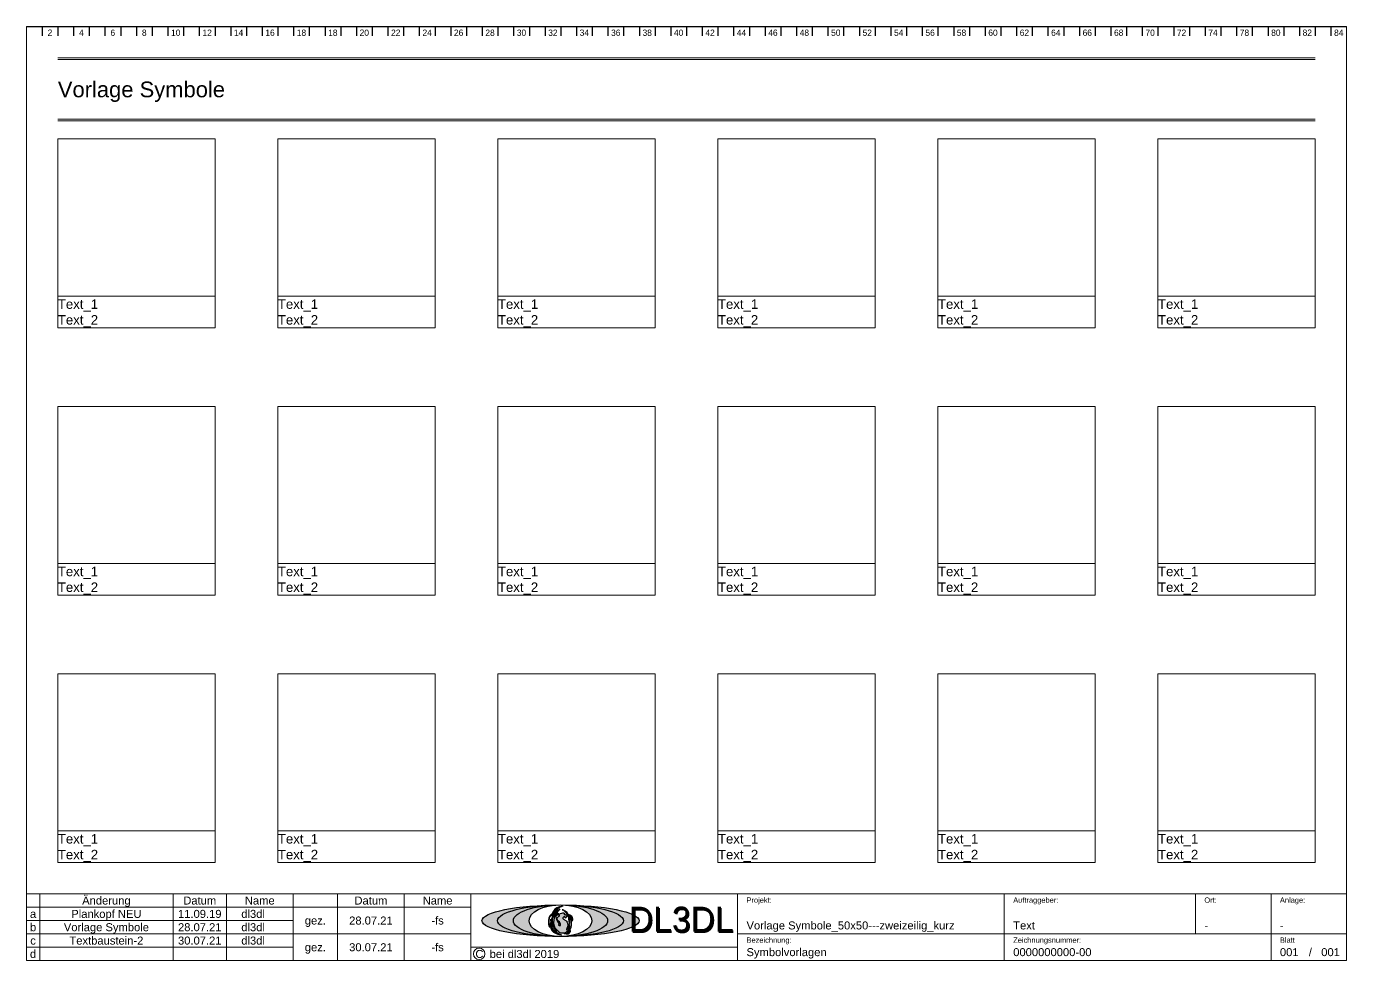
# Model space of a CAD drawing. Header units: millimetres. Extents: x 0 to 1740, y -634 to 297.
# Drawn here: x 0 to 420, y -317 to -20 of the extents above; entities that cross this region are included whole.
import ezdxf
from ezdxf.enums import TextEntityAlignment as Align

# ---------------------------------------------------------------- set-up
doc = ezdxf.new("R2010")
doc.units = ezdxf.units.MM
doc.layers.get('0').update_dxf_attribs({"lineweight": 25, "true_color": 0xffffff})
for name, color, linetype, lineweight, true_color in [('_Legende', 5, 'Continuous', 5, 0x0000ff), ('_Rahmen_Symbol_bl', 5, 'Continuous', 5, 0x0000ff), ('_Rahmen_Symbol_rt', 1, 'Continuous', 5, 0xff0000), ('_Rahmen_Symbol_Text', 3, 'Continuous', 5, 0x00ff00), ('_Zeichenfläche', 30, 'Continuous', 5, 0xff7f00), ('BLATTRAHMEN', 5, 'Continuous', 5, 0x0000ff), ('FORMAT', 2, 'Continuous', 5, 0xffff00), ('LOGO_A', 1, 'Continuous', 5, 0xff0000), ('LOGO_B', 30, 'Continuous', 5, 0xff7f00), ('LOGO_C', 12, 'Continuous', 5, 0xaa0000), ('LOGO_TEXT', 5, 'Continuous', 5, 0x0000ff), ('TEXT_VORGABE', 1, 'Continuous', 5, 0xff0000)]:
    doc.layers.add(name, color=color, linetype=linetype, lineweight=lineweight, true_color=true_color)
for name, color, linetype, true_color in [('Logo_Text2', 1, 'Continuous', 0xff0000), ('PFOENIX', 94, 'Continuous', 0x008000), ('RASTER', 5, 'Continuous', 0x0000ff), ('TEXT_AUSGEFUELLT', 3, 'Continuous', 0x00ff00)]:
    doc.layers.add(name, color=color, linetype=linetype, true_color=true_color)
doc.styles.add('textstyle100', font='')
doc.styles.add('textstyle111', font='')
doc.styles.add('textstyle122', font='')
doc.styles.add('textstyle137', font='')
doc.styles.add('textstyle149', font='')
doc.styles.add('textstyle1515', font='')
doc.styles.add('textstyle1516', font='')
doc.styles.add('textstyle1517', font='')
doc.styles.add('textstyle1518', font='')
doc.styles.add('textstyle1519', font='')
doc.styles.add('textstyle1520', font='')
doc.styles.add('textstyle1521', font='')
doc.styles.add('textstyle1522', font='')
doc.styles.add('textstyle1523', font='')
doc.styles.add('textstyle1524', font='')
doc.styles.add('textstyle1525', font='')
doc.styles.add('textstyle1526', font='')
doc.styles.add('textstyle1527', font='')
doc.styles.add('textstyle1528', font='')
doc.styles.add('textstyle1529', font='')
doc.styles.add('textstyle1530', font='')
doc.styles.add('textstyle1531', font='')
doc.styles.add('textstyle1532', font='')
doc.styles.add('textstyle1533', font='')
doc.styles.add('textstyle1534', font='')
doc.styles.add('textstyle1535', font='')
doc.styles.add('textstyle1536', font='')
doc.styles.add('textstyle1537', font='')
doc.styles.add('textstyle1539', font='')
doc.styles.add('textstyle1540', font='')
doc.styles.add('textstyle1541', font='')
doc.styles.add('textstyle1542', font='')
doc.styles.add('textstyle1543', font='')
doc.styles.add('textstyle1544', font='')
doc.styles.add('textstyle1545', font='')
doc.styles.add('textstyle1546', font='')
doc.styles.add('textstyle157', font='')
doc.styles.add('textstyle1630', font='')
doc.styles.add('textstyle1631', font='')
doc.styles.add('textstyle1632', font='')
doc.styles.add('textstyle1633', font='')
doc.styles.add('textstyle1634', font='')
doc.styles.add('textstyle1653', font='')
doc.styles.add('textstyle169', font='')
doc.styles.add('textstyle185', font='')
doc.styles.add('textstyle196', font='')
doc.styles.add('textstyle20', font='')
doc.styles.add('textstyle204', font='')
doc.styles.add('textstyle216', font='')
doc.styles.add('textstyle223', font='')
doc.styles.add('textstyle234', font='')
doc.styles.add('textstyle240', font='')
doc.styles.add('textstyle252', font='')
doc.styles.add('textstyle267', font='')
doc.styles.add('textstyle284', font='')
doc.styles.add('textstyle29', font='')
doc.styles.add('textstyle294', font='')
doc.styles.add('textstyle305', font='')
doc.styles.add('textstyle309', font='')
doc.styles.add('textstyle328', font='')
doc.styles.add('textstyle335', font='')
doc.styles.add('textstyle339', font='')
doc.styles.add('textstyle345', font='')
doc.styles.add('textstyle367', font='')
doc.styles.add('textstyle372', font='')
doc.styles.add('textstyle378', font='')
doc.styles.add('textstyle393', font='')
doc.styles.add('textstyle41', font='')
doc.styles.add('textstyle415', font='')
doc.styles.add('textstyle420', font='')
doc.styles.add('textstyle426', font='')
doc.styles.add('textstyle448', font='')
doc.styles.add('textstyle45', font='')
doc.styles.add('textstyle453', font='')
doc.styles.add('textstyle464', font='')
doc.styles.add('textstyle469', font='')
doc.styles.add('textstyle475', font='')
doc.styles.add('textstyle502', font='')
doc.styles.add('textstyle504', font='')
doc.styles.add('textstyle510', font='')
doc.styles.add('textstyle515', font='')
doc.styles.add('textstyle534', font='')
doc.styles.add('textstyle548', font='')
doc.styles.add('textstyle552', font='')
doc.styles.add('textstyle554', font='')
doc.styles.add('textstyle56', font='')
doc.styles.add('textstyle566', font='')
doc.styles.add('textstyle572', font='')
doc.styles.add('textstyle584', font='')
doc.styles.add('textstyle590', font='')
doc.styles.add('textstyle605', font='')
doc.styles.add('textstyle610', font='')
doc.styles.add('textstyle619', font='')
doc.styles.add('textstyle623', font='')
doc.styles.add('textstyle639', font='')
doc.styles.add('textstyle640', font='')
doc.styles.add('textstyle649', font='')
doc.styles.add('textstyle66', font='')
doc.styles.add('textstyle681', font='')
doc.styles.add('textstyle687', font='')
doc.styles.add('textstyle692', font='')
doc.styles.add('textstyle714', font='')
doc.styles.add('textstyle720', font='')
doc.styles.add('textstyle725', font='')
doc.styles.add('textstyle740', font='')
doc.styles.add('textstyle742', font='')
doc.styles.add('textstyle760', font='')
doc.styles.add('textstyle767', font='')
doc.styles.add('textstyle778', font='')
doc.styles.add('textstyle78', font='')
doc.styles.add('textstyle785', font='')
doc.styles.add('textstyle796', font='')
doc.styles.add('textstyle811', font='')
doc.styles.add('textstyle829', font='')
doc.styles.add('textstyle840', font='')
doc.styles.add('textstyle847', font='')
doc.styles.add('textstyle859', font='')
doc.styles.add('textstyle866', font='')
doc.styles.add('textstyle878', font='')
doc.styles.add('textstyle89', font='')
doc.styles.add('textstyle9', font='')
doc.styles.get('textstyle100').set_extended_font_data('textstyle80')
doc.styles.get('textstyle111').set_extended_font_data('textstyle78')
doc.styles.get('textstyle122').set_extended_font_data('textstyle79')
doc.styles.get('textstyle137').set_extended_font_data('textstyle142')
doc.styles.get('textstyle149').set_extended_font_data('textstyle141')
doc.styles.get('textstyle1515').set_extended_font_data('Arial')
doc.styles.get('textstyle1516').set_extended_font_data('Arial')
doc.styles.get('textstyle1517').set_extended_font_data('Arial')
doc.styles.get('textstyle1518').set_extended_font_data('Arial')
doc.styles.get('textstyle1519').set_extended_font_data('Arial')
doc.styles.get('textstyle1520').set_extended_font_data('Arial')
doc.styles.get('textstyle1521').set_extended_font_data('Arial')
doc.styles.get('textstyle1522').set_extended_font_data('Arial')
doc.styles.get('textstyle1523').set_extended_font_data('Arial')
doc.styles.get('textstyle1524').set_extended_font_data('Arial')
doc.styles.get('textstyle1525').set_extended_font_data('Arial')
doc.styles.get('textstyle1526').set_extended_font_data('Arial')
doc.styles.get('textstyle1527').set_extended_font_data('Arial')
doc.styles.get('textstyle1528').set_extended_font_data('Arial')
doc.styles.get('textstyle1529').set_extended_font_data('Arial')
doc.styles.get('textstyle1530').set_extended_font_data('Arial')
doc.styles.get('textstyle1531').set_extended_font_data('Arial')
doc.styles.get('textstyle1532').set_extended_font_data('Arial')
doc.styles.get('textstyle1533').set_extended_font_data('Arial')
doc.styles.get('textstyle1534').set_extended_font_data('Arial')
doc.styles.get('textstyle1535').set_extended_font_data('Arial')
doc.styles.get('textstyle1536').set_extended_font_data('Arial')
doc.styles.get('textstyle1537').set_extended_font_data('Arial')
doc.styles.get('textstyle1539').set_extended_font_data('Arial')
doc.styles.get('textstyle1540').set_extended_font_data('Arial')
doc.styles.get('textstyle1541').set_extended_font_data('Arial')
doc.styles.get('textstyle1542').set_extended_font_data('Arial')
doc.styles.get('textstyle1543').set_extended_font_data('Arial')
doc.styles.get('textstyle1544').set_extended_font_data('Arial')
doc.styles.get('textstyle1545').set_extended_font_data('Arial')
doc.styles.get('textstyle1546').set_extended_font_data('Arial')
doc.styles.get('textstyle157').set_extended_font_data('textstyle82')
doc.styles.get('textstyle1630').set_extended_font_data('Arial')
doc.styles.get('textstyle1631').set_extended_font_data('Arial')
doc.styles.get('textstyle1632').set_extended_font_data('Arial')
doc.styles.get('textstyle1633').set_extended_font_data('Arial')
doc.styles.get('textstyle1634').set_extended_font_data('Arial')
doc.styles.get('textstyle1653').set_extended_font_data('Arial')
doc.styles.get('textstyle169').set_extended_font_data('textstyle140')
doc.styles.get('textstyle185').set_extended_font_data('textstyle146')
doc.styles.get('textstyle196').set_extended_font_data('textstyle145')
doc.styles.get('textstyle20').set_extended_font_data('textstyle72')
doc.styles.get('textstyle204').set_extended_font_data('textstyle143')
doc.styles.get('textstyle216').set_extended_font_data('textstyle144')
doc.styles.get('textstyle223').set_extended_font_data('textstyle150')
doc.styles.get('textstyle234').set_extended_font_data('textstyle149')
doc.styles.get('textstyle240').set_extended_font_data('textstyle147')
doc.styles.get('textstyle252').set_extended_font_data('textstyle148')
doc.styles.get('textstyle267').set_extended_font_data('textstyle154')
doc.styles.get('textstyle284').set_extended_font_data('textstyle153')
doc.styles.get('textstyle29').set_extended_font_data('textstyle70')
doc.styles.get('textstyle294').set_extended_font_data('textstyle151')
doc.styles.get('textstyle305').set_extended_font_data('textstyle152')
doc.styles.get('textstyle309').set_extended_font_data('TGL 31034-1')
doc.styles.get('textstyle328').set_extended_font_data('TGL 31034-1')
doc.styles.get('textstyle335').set_extended_font_data('Arial')
doc.styles.get('textstyle339').set_extended_font_data('Arial')
doc.styles.get('textstyle345').set_extended_font_data('Arial')
doc.styles.get('textstyle367').set_extended_font_data('Arial')
doc.styles.get('textstyle372').set_extended_font_data('Arial')
doc.styles.get('textstyle378').set_extended_font_data('Arial')
doc.styles.get('textstyle393').set_extended_font_data('Arial')
doc.styles.get('textstyle41').set_extended_font_data('textstyle71')
doc.styles.get('textstyle415').set_extended_font_data('Arial')
doc.styles.get('textstyle420').set_extended_font_data('Arial')
doc.styles.get('textstyle426').set_extended_font_data('Arial')
doc.styles.get('textstyle448').set_extended_font_data('Arial')
doc.styles.get('textstyle45').set_extended_font_data('textstyle77')
doc.styles.get('textstyle453').set_extended_font_data('Arial')
doc.styles.get('textstyle464').set_extended_font_data('Arial')
doc.styles.get('textstyle469').set_extended_font_data('Arial')
doc.styles.get('textstyle475').set_extended_font_data('Arial')
doc.styles.get('textstyle502').set_extended_font_data('Arial')
doc.styles.get('textstyle504').set_extended_font_data('Arial')
doc.styles.get('textstyle510').set_extended_font_data('Arial')
doc.styles.get('textstyle515').set_extended_font_data('Arial')
doc.styles.get('textstyle534').set_extended_font_data('Arial')
doc.styles.get('textstyle548').set_extended_font_data('Arial')
doc.styles.get('textstyle552').set_extended_font_data('Arial')
doc.styles.get('textstyle554').set_extended_font_data('Arial')
doc.styles.get('textstyle56').set_extended_font_data('textstyle76')
doc.styles.get('textstyle566').set_extended_font_data('Arial')
doc.styles.get('textstyle572').set_extended_font_data('Arial')
doc.styles.get('textstyle584').set_extended_font_data('Arial')
doc.styles.get('textstyle590').set_extended_font_data('Arial')
doc.styles.get('textstyle605').set_extended_font_data('Arial')
doc.styles.get('textstyle610').set_extended_font_data('Arial')
doc.styles.get('textstyle619').set_extended_font_data('Arial')
doc.styles.get('textstyle623').set_extended_font_data('Arial')
doc.styles.get('textstyle639').set_extended_font_data('Arial')
doc.styles.get('textstyle640').set_extended_font_data('Arial')
doc.styles.get('textstyle649').set_extended_font_data('Arial')
doc.styles.get('textstyle66').set_extended_font_data('textstyle74')
doc.styles.get('textstyle681').set_extended_font_data('Arial')
doc.styles.get('textstyle687').set_extended_font_data('Arial')
doc.styles.get('textstyle692').set_extended_font_data('Arial')
doc.styles.get('textstyle714').set_extended_font_data('Arial')
doc.styles.get('textstyle720').set_extended_font_data('Arial')
doc.styles.get('textstyle725').set_extended_font_data('Arial')
doc.styles.get('textstyle740').set_extended_font_data('textstyle56')
doc.styles.get('textstyle742').set_extended_font_data('textstyle58')
doc.styles.get('textstyle760').set_extended_font_data('textstyle57')
doc.styles.get('textstyle767').set_extended_font_data('textstyle60')
doc.styles.get('textstyle778').set_extended_font_data('textstyle62')
doc.styles.get('textstyle78').set_extended_font_data('textstyle75')
doc.styles.get('textstyle785').set_extended_font_data('textstyle59')
doc.styles.get('textstyle796').set_extended_font_data('textstyle61')
doc.styles.get('textstyle811').set_extended_font_data('textstyle64')
doc.styles.get('textstyle829').set_extended_font_data('textstyle63')
doc.styles.get('textstyle840').set_extended_font_data('textstyle65')
doc.styles.get('textstyle847').set_extended_font_data('textstyle69')
doc.styles.get('textstyle859').set_extended_font_data('textstyle68')
doc.styles.get('textstyle866').set_extended_font_data('textstyle66')
doc.styles.get('textstyle878').set_extended_font_data('textstyle67')
doc.styles.get('textstyle89').set_extended_font_data('textstyle81')
doc.styles.get('textstyle9').set_extended_font_data('textstyle73')

msp = doc.modelspace()

# ---------------------------------------------------------------- hatches: boundary and pattern name
at = {"layer": 'LOGO_A'}
h = msp.add_hatch(color=256, dxfattribs=at)
edge = h.paths.add_edge_path()
edge.add_ellipse((169.92, -304.29), major_axis=(10, 0), ratio=0.5, start_angle=0, end_angle=360)
edge = h.paths.add_edge_path()
edge.add_ellipse((169.92, -304.29), major_axis=(15, 0), ratio=0.333333, start_angle=0, end_angle=360)
at = {"layer": 'LOGO_B'}
h = msp.add_hatch(color=256, dxfattribs=at)
edge = h.paths.add_edge_path()
edge.add_ellipse((169.92, -304.29), major_axis=(15, 0), ratio=0.333333, start_angle=0, end_angle=360)
edge = h.paths.add_edge_path()
edge.add_ellipse((169.92, -304.29), major_axis=(20, 0), ratio=0.25, start_angle=0, end_angle=360)
at = {"layer": 'LOGO_C'}
h = msp.add_hatch(color=256, dxfattribs=at)
edge = h.paths.add_edge_path()
edge.add_ellipse((169.92, -304.29), major_axis=(20, 0), ratio=0.25, start_angle=0, end_angle=360)
edge = h.paths.add_edge_path()
edge.add_ellipse((169.92, -304.29), major_axis=(25, 0), ratio=0.2, start_angle=0, end_angle=360)
at = {"layer": 'PFOENIX'}
h = msp.add_hatch(color=256, dxfattribs=at)
edge = h.paths.add_edge_path()
edge.add_spline(control_points=[(167.02, -302.17), (165.42, -303.69), (166.19, -306.23), (166.54, -306.4)], knot_values=[0, 0, 0, 0, 1, 1, 1, 1], degree=3, periodic=0)
edge.add_spline(control_points=[(166.54, -306.4), (166.43, -306.31), (165.66, -303.77), (167.02, -302.17)], knot_values=[0, 0, 0, 0, 1, 1, 1, 1], degree=3, periodic=0)
h = msp.add_hatch(color=256, dxfattribs=at)
edge = h.paths.add_edge_path()
edge.add_spline(control_points=[(169.18, -304.92), (169.58, -305.17), (169.3, -305.64), (169.3, -305.64), (169.3, -305.64), (169.4, -305.88), (170.03, -305.89), (169.93, -305.31), (169.81, -304.92), (169.29, -304.4), (168.88, -304.06), (168.73, -303.59), (169.03, -303.11), (169.53, -302.78), (169.62, -302.65), (169.55, -302.48), (169.27, -302.49), (169.01, -302.56), (168.8, -302.44), (168.85, -302.09), (169.18, -301.93), (169.19, -301.91), (169.19, -301.93), (169.1, -302.07), (168.95, -302.19), (169.07, -302.29), (169.45, -302.19), (169.91, -301.94), (170.71, -301.77), (171, -301.81), (171.04, -301.89), (171.08, -302.15), (170.99, -302.35), (171.38, -302.31), (171.66, -302.44), (171.88, -302.67), (171.83, -303.05), (171.57, -303.39), (171.46, -303.47), (171.46, -303.47), (171.43, -303.27), (171.37, -303.06), (171.13, -303.02), (170.8, -303.07), (170.66, -303.39), (170.67, -303.78), (170.96, -303.9), (171.55, -304.11), (171.83, -304.47)], knot_values=[0, 0, 0, 0, 1, 2, 3, 4, 5, 6, 7, 8, 9, 10, 11, 12, 13, 14, 15, 16, 17, 18, 19, 20, 21, 22, 23, 24, 25, 26, 27, 28, 29, 30, 31, 32, 33, 34, 35, 36, 37, 38, 39, 40, 41, 42, 43, 44, 45, 46, 46, 46, 46], degree=3, periodic=0)
edge.add_spline(control_points=[(171.83, -304.47), (172.1, -304.93), (172.29, -305.58), (172.18, -306.21), (171.95, -306.78), (171.75, -307.13), (171.75, -307.13), (172.43, -306.72), (172.62, -306.02), (172.61, -305.48), (172.54, -305.33), (172.75, -305.69), (172.77, -306.32), (172.64, -306.73), (172.08, -307.75), (171.5, -308.13), (170.85, -308.31), (170.07, -308.32), (169.57, -308.07), (169.57, -308.07), (169.57, -308.07)], knot_values=[0, 0, 0, 0, 1, 2, 3, 4, 5, 6, 7, 8, 9, 10, 11, 12, 13, 14, 15, 16, 17, 18, 18, 18, 18], degree=3, periodic=0)
edge.add_spline(control_points=[(169.57, -308.07), (169.57, -308.07), (169.51, -308.11), (165.66, -303.69), (169.65, -300.49)], knot_values=[0, 0, 0, 0, 1, 2, 2, 2, 2], degree=3, periodic=0)
edge.add_spline(control_points=[(169.65, -300.49), (167.9, -302.77), (169.18, -304.92), (169.18, -304.92), (169.18, -304.92), (169.18, -304.92), (169.18, -304.92)], knot_values=[0, 0, 0, 0, 1, 2, 3, 4, 4, 4, 4], degree=3, periodic=0)
h = msp.add_hatch(color=256, dxfattribs=at)
edge = h.paths.add_edge_path()
edge.add_spline(control_points=[(169.06, -300.43), (167.08, -304.28), (168.92, -308.28), (168.92, -308.3), (168.92, -308.3), (166.06, -304.22), (169.06, -300.43), (169.06, -300.43), (169.06, -300.43)], knot_values=[0, 0, 0, 0, 1, 2, 3, 4, 5, 6, 6, 6, 6], degree=3, periodic=0)
h = msp.add_hatch(color=256, dxfattribs=at)
edge = h.paths.add_edge_path()
edge.add_spline(control_points=[(170.68, -299.71), (168.03, -300.35), (167.05, -302.89), (167.05, -302.89)], knot_values=[0, 0, 0, 0, 1, 1, 1, 1], degree=3, periodic=0)
edge.add_spline(control_points=[(167.05, -302.89), (167.08, -302.7), (167.44, -299.72), (170.68, -299.71)], knot_values=[0, 0, 0, 0, 1, 1, 1, 1], degree=3, periodic=0)
h = msp.add_hatch(color=256, dxfattribs=at)
edge = h.paths.add_edge_path()
edge.add_spline(control_points=[(172.43, -303.49), (172.49, -303.82), (172.52, -304.07), (172.55, -304.47), (172.56, -304.78), (172.55, -304.78), (172.55, -304.78), (172.7, -304.36), (172.7, -303.86), (172.59, -302.97), (172.31, -302.15), (172.07, -301.75), (171.39, -301.2), (170.49, -300.8), (170.49, -300.8), (170.49, -300.8)], knot_values=[0, 0, 0, 0, 1, 2, 3, 4, 5, 6, 7, 8, 9, 10, 11, 12, 13, 13, 13, 13], degree=3, periodic=0)
edge.add_spline(control_points=[(170.49, -300.8), (171.03, -301.08), (171.34, -301.39), (171.66, -301.8), (171.99, -302.23), (172.29, -302.91), (172.43, -303.49)], knot_values=[0, 0, 0, 0, 1, 2, 3, 4, 4, 4, 4], degree=3, periodic=0)
h = msp.add_hatch(color=256, dxfattribs=at)
edge = h.paths.add_edge_path()
edge.add_spline(control_points=[(173.29, -305.64), (173.26, -306.14), (173.11, -306.82), (172.89, -307.2), (172.42, -307.64), (172.15, -307.9), (172.15, -307.9), (172.34, -307.56), (172.6, -307.14), (172.76, -306.72), (172.77, -306.32), (172.59, -305.42)], knot_values=[0, 0, 0, 0, 1, 2, 3, 4, 5, 6, 7, 8, 9, 9, 9, 9], degree=3, periodic=0)
edge.add_spline(control_points=[(172.59, -305.42), (172.84, -305.28), (172.89, -305.01), (172.92, -304.17), (172.87, -303.41), (172.86, -303), (172.59, -302.19), (172.44, -302.08), (172.89, -302.66), (173.04, -303.06), (173.19, -303.62), (173.27, -304.18), (173.31, -304.93), (173.29, -305.64)], knot_values=[0, 0, 0, 0, 1, 2, 3, 4, 5, 6, 7, 8, 9, 10, 11, 11, 11, 11], degree=3, periodic=0)
h = msp.add_hatch(color=256, dxfattribs=at)
edge = h.paths.add_edge_path()
edge.add_spline(control_points=[(173.64, -304.49), (173.63, -303.96), (173.56, -303.61), (173.48, -303.21), (173.32, -302.89), (172.97, -302.38), (172.97, -302.38), (172.97, -302.38)], knot_values=[0, 0, 0, 0, 1, 2, 3, 4, 5, 5, 5, 5], degree=3, periodic=0)
edge.add_spline(control_points=[(172.97, -302.38), (173.8, -302.8), (173.64, -304.49), (173.64, -304.49), (173.64, -304.49)], knot_values=[0, 0, 0, 0, 1, 2, 2, 2, 2], degree=3, periodic=0)
h = msp.add_hatch(color=256, dxfattribs=at)
edge = h.paths.add_edge_path()
edge.add_spline(control_points=[(166.83, -303.77), (166.93, -307.53), (170.2, -308.83), (170.2, -308.83), (170.2, -308.83), (166.52, -307.92), (166.86, -303.81), (166.86, -303.81), (166.83, -303.77)], knot_values=[0, 0, 0, 0, 1, 2, 3, 4, 5, 6, 6, 6, 6], degree=3, periodic=0)
h = msp.add_hatch(color=256, dxfattribs=at)
edge = h.paths.add_edge_path()
edge.add_spline(control_points=[(171.25, -308.48), (171.61, -308.63), (172.2, -308.64), (172.52, -308.54), (172.81, -308.22), (173, -307.77), (173.02, -307.43), (173.06, -307.28), (173.06, -307.28), (173.06, -307.28), (172.94, -307.58), (172.84, -307.68), (172.6, -307.98), (172.35, -308.15), (172.1, -308.25), (171.73, -308.37), (171.37, -308.39), (171.25, -308.4), (171.12, -308.39), (171.12, -308.4), (171.12, -308.4), (171.19, -308.45), (171.25, -308.48), (171.25, -308.48), (171.25, -308.48)], knot_values=[0, 0, 0, 0, 1, 2, 3, 4, 5, 6, 7, 8, 9, 10, 11, 12, 13, 14, 15, 16, 17, 18, 19, 20, 21, 22, 22, 22, 22], degree=3, periodic=0)

# ---------------------------------------------------------------- linework, layer by layer
for major_axis, ratio in [((25, 0), 0.2), ((20, 0), 0.25), ((15, 0), 0.333333), ((10, 0), 0.5)]:
    msp.add_ellipse((169.92, -304.29), major_axis=major_axis, ratio=ratio)
at = {"layer": '_Rahmen_Symbol_bl'}
for p, q in [((10, -105.76), (10, -115.76)), ((60, -105.76), (60, -115.76)), ((80, -105.76), (80, -115.76)), ((130, -105.76), (130, -115.76)), ((150, -105.76), (150, -115.76)), ((200, -105.76), (200, -115.76)), ((220, -105.76), (220, -115.76)), ((270, -105.76), (270, -115.76)), ((290, -105.76), (290, -115.76)), ((340, -105.76), (340, -115.76)), ((360, -105.76), (360, -115.76)), ((410, -105.76), (410, -115.76)), ((60, -115.76), (10, -115.76)), ((130, -115.76), (80, -115.76)), ((200, -115.76), (150, -115.76)), ((270, -115.76), (220, -115.76)), ((340, -115.76), (290, -115.76)), ((410, -115.76), (360, -115.76)), ((10, -190.76), (10, -200.76)), ((60, -190.76), (60, -200.76)), ((80, -190.76), (80, -200.76)), ((130, -190.76), (130, -200.76)), ((150, -190.76), (150, -200.76)), ((200, -190.76), (200, -200.76)), ((220, -190.76), (220, -200.76)), ((270, -190.76), (270, -200.76)), ((290, -190.76), (290, -200.76)), ((340, -190.76), (340, -200.76)), ((360, -190.76), (360, -200.76)), ((410, -190.76), (410, -200.76)), ((60, -200.76), (10, -200.76)), ((130, -200.76), (80, -200.76)), ((200, -200.76), (150, -200.76)), ((270, -200.76), (220, -200.76)), ((340, -200.76), (290, -200.76)), ((410, -200.76), (360, -200.76)), ((10, -275.76), (10, -285.76)), ((60, -275.76), (60, -285.76)), ((80, -275.76), (80, -285.76)), ((130, -275.76), (130, -285.76)), ((150, -275.76), (150, -285.76)), ((200, -275.76), (200, -285.76)), ((220, -275.76), (220, -285.76)), ((270, -275.76), (270, -285.76)), ((290, -275.76), (290, -285.76)), ((340, -275.76), (340, -285.76)), ((360, -275.76), (360, -285.76)), ((410, -275.76), (410, -285.76)), ((60, -285.76), (10, -285.76)), ((130, -285.76), (80, -285.76)), ((200, -285.76), (150, -285.76)), ((270, -285.76), (220, -285.76)), ((340, -285.76), (290, -285.76)), ((410, -285.76), (360, -285.76))]:
    msp.add_line(p, q, dxfattribs=at)
at = {"layer": '_Rahmen_Symbol_rt'}
for p, q in [((10, -105.76), (10, -55.76)), ((10, -55.76), (60, -55.76)), ((60, -55.76), (60, -105.76)), ((80, -105.76), (80, -55.76)), ((80, -55.76), (130, -55.76)), ((130, -55.76), (130, -105.76)), ((150, -105.76), (150, -55.76)), ((150, -55.76), (200, -55.76)), ((200, -55.76), (200, -105.76)), ((220, -105.76), (220, -55.76)), ((220, -55.76), (270, -55.76)), ((270, -55.76), (270, -105.76)), ((290, -105.76), (290, -55.76)), ((290, -55.76), (340, -55.76)), ((340, -55.76), (340, -105.76)), ((360, -105.76), (360, -55.76)), ((360, -55.76), (410, -55.76)), ((410, -55.76), (410, -105.76)), ((60, -105.76), (10, -105.76)), ((60, -105.76), (60, -105.76)), ((130, -105.76), (80, -105.76)), ((130, -105.76), (130, -105.76)), ((200, -105.76), (150, -105.76)), ((200, -105.76), (200, -105.76)), ((270, -105.76), (220, -105.76)), ((270, -105.76), (270, -105.76)), ((340, -105.76), (290, -105.76)), ((340, -105.76), (340, -105.76)), ((410, -105.76), (360, -105.76)), ((410, -105.76), (410, -105.76)), ((10, -190.76), (10, -140.76)), ((10, -140.76), (60, -140.76)), ((60, -140.76), (60, -190.76)), ((80, -190.76), (80, -140.76)), ((80, -140.76), (130, -140.76)), ((130, -140.76), (130, -190.76)), ((150, -190.76), (150, -140.76)), ((150, -140.76), (200, -140.76)), ((200, -140.76), (200, -190.76)), ((220, -190.76), (220, -140.76)), ((220, -140.76), (270, -140.76)), ((270, -140.76), (270, -190.76)), ((290, -190.76), (290, -140.76)), ((290, -140.76), (340, -140.76)), ((340, -140.76), (340, -190.76)), ((360, -190.76), (360, -140.76)), ((360, -140.76), (410, -140.76)), ((410, -140.76), (410, -190.76)), ((60, -190.76), (10, -190.76)), ((130, -190.76), (80, -190.76)), ((200, -190.76), (150, -190.76)), ((270, -190.76), (220, -190.76)), ((340, -190.76), (290, -190.76)), ((410, -190.76), (360, -190.76)), ((10, -275.76), (10, -225.76)), ((10, -225.76), (60, -225.76)), ((60, -225.76), (60, -275.76)), ((80, -275.76), (80, -225.76)), ((80, -225.76), (130, -225.76)), ((130, -225.76), (130, -275.76)), ((150, -275.76), (150, -225.76)), ((150, -225.76), (200, -225.76)), ((200, -225.76), (200, -275.76)), ((220, -275.76), (220, -225.76)), ((220, -225.76), (270, -225.76)), ((270, -225.76), (270, -275.76)), ((290, -275.76), (290, -225.76)), ((290, -225.76), (340, -225.76)), ((340, -225.76), (340, -275.76)), ((360, -275.76), (360, -225.76)), ((360, -225.76), (410, -225.76)), ((410, -225.76), (410, -275.76)), ((60, -275.76), (10, -275.76)), ((130, -275.76), (80, -275.76)), ((200, -275.76), (150, -275.76)), ((270, -275.76), (220, -275.76)), ((340, -275.76), (290, -275.76)), ((410, -275.76), (360, -275.76))]:
    msp.add_line(p, q, dxfattribs=at)
at = {"layer": '_Zeichenfläche'}
for p, q in [((10, -30), (410, -30)), ((10, -30.5), (410, -30.5)), ((10, -49.5), (410, -49.5)), ((10, -50), (410, -50))]:
    msp.add_line(p, q, dxfattribs=at)
at = {"layer": 'BLATTRAHMEN'}
for p, q in [((0, -295.76), (0, -20)), ((420, -316.97), (420, -20)), ((0, -300), (0, -295.76)), ((4.24, -295.76), (0, -295.76)), ((4.24, -300), (4.24, -295.76)), ((4.24, -295.76), (84.85, -295.76)), ((46.67, -300), (46.67, -295.76)), ((63.64, -300), (63.64, -295.76)), ((84.85, -300), (84.85, -295.76)), ((84.85, -295.76), (420, -295.76)), ((98.99, -300), (98.99, -295.76)), ((120.2, -300), (120.2, -295.76)), ((141.41, -300), (141.41, -295.76)), ((226.26, -308.48), (226.26, -295.76)), ((311.11, -308.48), (311.11, -295.76)), ((371.92, -295.76), (371.92, -308.48)), ((395.96, -308.48), (395.96, -295.76)), ((0, -304.24), (0, -300)), ((4.24, -300), (0, -300)), ((4.24, -304.24), (4.24, -300)), ((4.24, -300), (84.85, -300)), ((46.67, -304.24), (46.67, -300)), ((63.64, -304.24), (63.64, -300)), ((84.85, -300), (141.41, -300)), ((84.85, -304.24), (84.85, -300)), ((98.99, -308.48), (98.99, -300)), ((120.2, -308.48), (120.2, -300)), ((141.41, -308.48), (141.41, -300)), ((0, -308.48), (0, -304.24)), ((4.24, -304.24), (0, -304.24)), ((4.24, -308.48), (4.24, -304.24)), ((4.24, -304.24), (84.85, -304.24)), ((46.67, -308.48), (46.67, -304.24)), ((63.64, -308.48), (63.64, -304.24)), ((84.85, -308.48), (84.85, -304.24)), ((0, -312.73), (0, -308.48)), ((4.24, -308.48), (0, -308.48)), ((4.24, -312.73), (4.24, -308.48)), ((4.24, -308.48), (84.85, -308.48)), ((46.67, -312.73), (46.67, -308.48)), ((63.64, -312.73), (63.64, -308.48)), ((84.85, -312.73), (84.85, -308.48)), ((84.85, -308.48), (141.41, -308.48)), ((98.99, -316.97), (98.99, -308.48)), ((120.2, -316.97), (120.2, -308.48)), ((141.41, -316.97), (141.41, -308.48)), ((226.26, -316.97), (226.26, -308.48)), ((226.26, -308.48), (420, -308.48)), ((311.11, -316.97), (311.11, -308.48)), ((395.96, -316.97), (395.96, -308.48)), ((0, -316.97), (0, -312.73)), ((4.24, -312.73), (0, -312.73)), ((4.24, -316.97), (4.24, -312.73)), ((4.24, -312.73), (63.64, -312.73)), ((46.67, -316.97), (46.67, -312.73)), ((63.64, -316.97), (63.64, -312.73)), ((63.64, -312.73), (84.85, -312.73)), ((84.85, -316.97), (84.85, -312.73)), ((84.85, -312.73), (84.85, -312.73)), ((141.41, -312.73), (226.26, -312.73)), ((0, -316.97), (4.24, -316.97)), ((4.24, -316.97), (46.67, -316.97)), ((46.67, -316.97), (63.64, -316.97)), ((63.64, -316.97), (84.85, -316.97)), ((84.85, -316.97), (98.99, -316.97)), ((98.99, -316.97), (120.2, -316.97)), ((120.2, -316.97), (141.41, -316.97)), ((141.41, -316.97), (226.26, -316.97)), ((226.26, -316.97), (311.11, -316.97)), ((311.11, -316.97), (395.96, -316.97)), ((395.96, -316.97), (420, -316.97))]:
    msp.add_line(p, q, dxfattribs=at)
at = {"layer": 'FORMAT', "linetype": 'BYBLOCK'}
for p, q in [((0, -316.97), (0, -19.97)), ((420, -19.97), (420, -316.97)), ((420, -316.97), (0, -316.97))]:
    msp.add_line(p, q, dxfattribs=at)
at = {"layer": 'PFOENIX'}
for points in [[(167.02, -302.17), (165.42, -303.69), (166.19, -306.23), (166.54, -306.4)], [(169.65, -300.49), (165.66, -303.69), (169.51, -308.11), (169.57, -308.07), (169.57, -308.07)], [(167.02, -302.17), (165.66, -303.77), (166.43, -306.31), (166.54, -306.4)], [(169.06, -300.43), (167.08, -304.28), (168.92, -308.28), (168.92, -308.3), (168.92, -308.3), (166.06, -304.22), (169.06, -300.43), (169.06, -300.43), (169.06, -300.43)], [(170.68, -299.71), (167.44, -299.72), (167.08, -302.7), (167.05, -302.89)], [(170.68, -299.71), (168.03, -300.35), (167.05, -302.89), (167.05, -302.89)], [(169.65, -300.49), (167.9, -302.77), (169.18, -304.92), (169.18, -304.92), (169.18, -304.92), (169.18, -304.92), (169.18, -304.92)], [(169.18, -304.92), (169.58, -305.17), (169.3, -305.64), (169.3, -305.64), (169.3, -305.64), (169.4, -305.88), (170.03, -305.89), (169.93, -305.31), (169.81, -304.92), (169.29, -304.4), (168.88, -304.06), (168.73, -303.59), (169.03, -303.11), (169.53, -302.78), (169.62, -302.65), (169.55, -302.48), (169.27, -302.49), (169.01, -302.56), (168.8, -302.44), (168.85, -302.09), (169.18, -301.93), (169.19, -301.91), (169.19, -301.93), (169.1, -302.07), (168.95, -302.19), (169.07, -302.29), (169.45, -302.19), (169.91, -301.94), (170.71, -301.77), (171, -301.81), (171.04, -301.89), (171.08, -302.15), (170.99, -302.35), (171.38, -302.31), (171.66, -302.44), (171.88, -302.67), (171.83, -303.05), (171.57, -303.39), (171.46, -303.47), (171.46, -303.47), (171.43, -303.27), (171.37, -303.06), (171.13, -303.02), (170.8, -303.07), (170.66, -303.39), (170.67, -303.78), (170.96, -303.9), (171.55, -304.11), (171.83, -304.47)], [(170.49, -300.8), (171.03, -301.08), (171.34, -301.39), (171.66, -301.8), (171.99, -302.23), (172.29, -302.91), (172.43, -303.49)], [(172.43, -303.49), (172.49, -303.82), (172.52, -304.07), (172.55, -304.47), (172.56, -304.78), (172.55, -304.78), (172.55, -304.78), (172.7, -304.36), (172.7, -303.86), (172.59, -302.97), (172.31, -302.15), (172.07, -301.75), (171.39, -301.2), (170.49, -300.8), (170.49, -300.8), (170.49, -300.8)], [(172.59, -305.42), (172.84, -305.28), (172.89, -305.01), (172.92, -304.17), (172.87, -303.41), (172.86, -303), (172.59, -302.19), (172.44, -302.08), (172.89, -302.66), (173.04, -303.06), (173.19, -303.62), (173.27, -304.18), (173.31, -304.93), (173.29, -305.64)], [(172.97, -302.38), (173.8, -302.8), (173.64, -304.49), (173.64, -304.49), (173.64, -304.49)], [(173.64, -304.49), (173.63, -303.96), (173.56, -303.61), (173.48, -303.21), (173.32, -302.89), (172.97, -302.38), (172.97, -302.38), (172.97, -302.38)], [(166.83, -303.77), (166.93, -307.53), (170.2, -308.83), (170.2, -308.83), (170.2, -308.83), (166.52, -307.92), (166.86, -303.81), (166.86, -303.81), (166.83, -303.77)], [(171.83, -304.47), (172.1, -304.93), (172.29, -305.58), (172.18, -306.21), (171.95, -306.78), (171.75, -307.13), (171.75, -307.13), (172.43, -306.72), (172.62, -306.02), (172.61, -305.48), (172.54, -305.33), (172.75, -305.69), (172.77, -306.32), (172.64, -306.73), (172.08, -307.75), (171.5, -308.13), (170.85, -308.31), (170.07, -308.32), (169.57, -308.07), (169.57, -308.07), (169.57, -308.07)], [(173.29, -305.64), (173.26, -306.14), (173.11, -306.82), (172.89, -307.2), (172.42, -307.64), (172.15, -307.9), (172.15, -307.9), (172.34, -307.56), (172.6, -307.14), (172.76, -306.72), (172.77, -306.32), (172.59, -305.42)], [(171.25, -308.48), (171.61, -308.63), (172.2, -308.64), (172.52, -308.54), (172.81, -308.22), (173, -307.77), (173.02, -307.43), (173.06, -307.28), (173.06, -307.28), (173.06, -307.28), (172.94, -307.58), (172.84, -307.68), (172.6, -307.98), (172.35, -308.15), (172.1, -308.25), (171.73, -308.37), (171.37, -308.39), (171.25, -308.4), (171.12, -308.39), (171.12, -308.4), (171.12, -308.4), (171.19, -308.45), (171.25, -308.48), (171.25, -308.48), (171.25, -308.48)]]:
    msp.add_open_spline(points, degree=3, dxfattribs=at)
at = {"layer": 'RASTER'}
msp.add_line((0, -20), (420, -19.97), dxfattribs=at)
at = {"layer": 'RASTER', "linetype": 'BYBLOCK'}
for p, q in [((5, -19.97), (5, -22.97)), ((10, -19.97), (10, -22.97)), ((15, -19.97), (15, -22.97)), ((20, -19.97), (20, -22.97)), ((25, -19.97), (25, -22.97)), ((30, -19.97), (30, -22.97)), ((35, -19.97), (35, -22.97)), ((40, -19.97), (40, -22.97)), ((45, -19.97), (45, -22.97)), ((50, -19.97), (50, -22.97)), ((55, -19.97), (55, -22.97)), ((60, -19.97), (60, -22.97)), ((65, -19.97), (65, -22.97)), ((70, -19.97), (70, -22.97)), ((75, -19.97), (75, -22.97)), ((80, -19.97), (80, -22.97)), ((85, -19.97), (85, -22.97)), ((90, -19.97), (90, -22.97)), ((95, -19.97), (95, -22.97)), ((100, -19.97), (100, -22.97)), ((105, -19.97), (105, -22.97)), ((110, -19.97), (110, -22.97)), ((115, -19.97), (115, -22.97)), ((120, -19.97), (120, -22.97)), ((125, -19.97), (125, -22.97)), ((130, -19.97), (130, -22.97)), ((135, -19.97), (135, -22.97)), ((140, -19.97), (140, -22.97)), ((145, -19.97), (145, -22.97)), ((150, -19.97), (150, -22.97)), ((155, -19.97), (155, -22.97)), ((160, -19.97), (160, -22.97)), ((165, -19.97), (165, -22.97)), ((170, -19.97), (170, -22.97)), ((175, -19.97), (175, -22.97)), ((180, -19.97), (180, -22.97)), ((185, -19.97), (185, -22.97)), ((190, -19.97), (190, -22.97)), ((195, -19.97), (195, -22.97)), ((200, -19.97), (200, -22.97)), ((205, -19.97), (205, -22.97)), ((210, -19.97), (210, -22.97)), ((215, -19.97), (215, -22.97)), ((220, -19.97), (220, -22.97)), ((225, -19.97), (225, -22.97)), ((230, -19.97), (230, -22.97)), ((235, -19.97), (235, -22.97)), ((240, -19.97), (240, -22.97)), ((245, -19.97), (245, -22.97)), ((250, -19.97), (250, -22.97)), ((255, -19.97), (255, -22.97)), ((260, -19.97), (260, -22.97)), ((265, -19.97), (265, -22.97)), ((270, -19.97), (270, -22.97)), ((275, -19.97), (275, -22.97)), ((280, -19.97), (280, -22.97)), ((285, -19.97), (285, -22.97)), ((290, -19.97), (290, -22.97)), ((295, -19.97), (295, -22.97)), ((300, -19.97), (300, -22.97)), ((305, -19.97), (305, -22.97)), ((310, -19.97), (310, -22.97)), ((315, -19.97), (315, -22.97)), ((320, -19.97), (320, -22.97)), ((325, -19.97), (325, -22.97)), ((330, -19.97), (330, -22.97)), ((335, -19.97), (335, -22.97)), ((340, -19.97), (340, -22.97)), ((345, -19.97), (345, -22.97)), ((350, -19.97), (350, -22.97)), ((355, -19.97), (355, -22.97)), ((360, -19.97), (360, -22.97)), ((365, -19.97), (365, -22.97)), ((370, -19.97), (370, -22.97)), ((375, -19.97), (375, -22.97)), ((380, -19.97), (380, -22.97)), ((385, -19.97), (385, -22.97)), ((390, -19.97), (390, -22.97)), ((395, -19.97), (395, -22.97)), ((400, -19.97), (400, -22.97)), ((405, -19.97), (405, -22.97)), ((410, -19.97), (410, -22.97)), ((415, -19.97), (415, -22.97))]:
    msp.add_line(p, q, dxfattribs=at)
at = {"layer": 'TEXT_VORGABE'}
msp.add_circle((144.04, -314.82), 1.83, dxfattribs=at)

# ---------------------------------------------------------------- texts
at = {"layer": '_Legende', "style": 'textstyle1653'}
msp.add_text('Vorlage Symbole', height=5, dxfattribs=at).set_placement((10, -40), align=Align.MIDDLE_LEFT)
at = {"layer": '_Rahmen_Symbol_Text'}
for s, style, p in [('Text_1', 'textstyle1630', (10, -108.26)), ('Text_1', 'textstyle1632', (80, -108.26)), ('Text_1', 'textstyle1634', (150, -108.26)), ('Text_1', 'textstyle1524', (220, -108.26)), ('Text_1', 'textstyle1526', (290, -108.26)), ('Text_1', 'textstyle1528', (360, -108.26)), ('Text_2', 'textstyle1631', (10, -113.26)), ('Text_2', 'textstyle1633', (80, -113.26)), ('Text_2', 'textstyle1523', (150, -113.26)), ('Text_2', 'textstyle1525', (220, -113.26)), ('Text_2', 'textstyle1527', (290, -113.26)), ('Text_2', 'textstyle1529', (360, -113.26)), ('Text_1', 'textstyle1530', (10, -193.26)), ('Text_1', 'textstyle1516', (80, -193.26)), ('Text_1', 'textstyle1518', (150, -193.26)), ('Text_1', 'textstyle1520', (220, -193.26)), ('Text_1', 'textstyle1522', (290, -193.26)), ('Text_1', 'textstyle1540', (360, -193.26)), ('Text_2', 'textstyle1515', (10, -198.26)), ('Text_2', 'textstyle1517', (80, -198.26)), ('Text_2', 'textstyle1519', (150, -198.26)), ('Text_2', 'textstyle1521', (220, -198.26)), ('Text_2', 'textstyle1539', (290, -198.26)), ('Text_2', 'textstyle1541', (360, -198.26)), ('Text_1', 'textstyle1542', (10, -278.26)), ('Text_1', 'textstyle1544', (80, -278.26)), ('Text_1', 'textstyle1546', (150, -278.26)), ('Text_1', 'textstyle1532', (220, -278.26)), ('Text_1', 'textstyle1534', (290, -278.26)), ('Text_1', 'textstyle1536', (360, -278.26)), ('Text_2', 'textstyle1543', (10, -283.26)), ('Text_2', 'textstyle1545', (80, -283.26)), ('Text_2', 'textstyle1531', (150, -283.26)), ('Text_2', 'textstyle1533', (220, -283.26)), ('Text_2', 'textstyle1535', (290, -283.26)), ('Text_2', 'textstyle1537', (360, -283.26))]:
    msp.add_text(s, height=3, dxfattribs=dict(at, style=style)).set_placement(p, align=Align.MIDDLE_LEFT)
at = {"layer": 'LOGO_TEXT', "style": 'textstyle309'}
msp.add_text('DL3DL', height=8, dxfattribs=at).set_placement((208.63, -304.22), align=Align.MIDDLE_CENTER)
at = {"layer": 'Logo_Text2', "style": 'textstyle328'}
msp.add_text('DL3DL', height=8, dxfattribs=at).set_placement((208.35, -303.83), align=Align.MIDDLE_CENTER)
at = {"layer": 'RASTER', "linetype": 'BYBLOCK'}
for s, style, p in [('2', 'textstyle760', (7.5, -22.97)), ('4', 'textstyle740', (17.5, -22.97)), ('6', 'textstyle742', (27.5, -22.97)), ('8', 'textstyle785', (37.5, -22.97)), ('10', 'textstyle796', (47.5, -22.97)), ('12', 'textstyle767', (57.5, -22.97)), ('14', 'textstyle778', (67.5, -22.97)), ('16', 'textstyle829', (77.5, -22.97)), ('18', 'textstyle840', (87.5, -22.97)), ('18', 'textstyle811', (97.5, -22.97)), ('20', 'textstyle866', (107.5, -22.97)), ('22', 'textstyle878', (117.5, -22.97)), ('24', 'textstyle847', (127.5, -22.97)), ('26', 'textstyle859', (137.5, -22.97)), ('28', 'textstyle29', (147.5, -22.97)), ('30', 'textstyle41', (157.5, -22.97)), ('32', 'textstyle9', (167.5, -22.97)), ('34', 'textstyle20', (177.5, -22.97)), ('36', 'textstyle66', (187.5, -22.97)), ('38', 'textstyle78', (197.5, -22.97)), ('40', 'textstyle45', (207.5, -22.97)), ('42', 'textstyle56', (217.5, -22.97)), ('44', 'textstyle111', (227.5, -22.97)), ('46', 'textstyle122', (237.5, -22.97)), ('48', 'textstyle89', (247.5, -22.97)), ('50', 'textstyle100', (257.5, -22.97)), ('52', 'textstyle157', (267.5, -22.97)), ('54', 'textstyle169', (277.5, -22.97)), ('56', 'textstyle137', (287.5, -22.97)), ('58', 'textstyle149', (297.5, -22.97)), ('60', 'textstyle204', (307.5, -22.97)), ('62', 'textstyle216', (317.5, -22.97)), ('64', 'textstyle185', (327.5, -22.97)), ('66', 'textstyle196', (337.5, -22.97)), ('68', 'textstyle240', (347.5, -22.97)), ('70', 'textstyle252', (357.5, -22.97)), ('72', 'textstyle223', (367.5, -22.97)), ('74', 'textstyle234', (377.5, -22.97)), ('78', 'textstyle294', (387.5, -22.97)), ('80', 'textstyle305', (397.5, -22.97)), ('82', 'textstyle267', (407.5, -22.97)), ('84', 'textstyle284', (417.5, -22.97))]:
    msp.add_text(s, height=2, dxfattribs=dict(at, style=style)).set_placement(p, align=Align.CENTER)
at = {"layer": 'TEXT_AUSGEFUELLT'}
for s, height, style, p in [('Plankopf NEU', 2.5455, 'textstyle453', (25.45, -302.12)), ('11.09.19', 2.545, 'textstyle610', (55.15, -302.12)), ('dl3dl', 2.545, 'textstyle623', (72.12, -302.12)), ('Vorlage Symbole', 2.5455, 'textstyle448', (25.45, -306.36)), ('28.07.21', 2.545, 'textstyle605', (55.15, -306.36)), ('dl3dl', 2.545, 'textstyle639', (72.12, -306.36)), ('28.07.21', 2.545, 'textstyle552', (109.6, -304.24)), ('-fs', 2.545, 'textstyle554', (130.81, -304.24)), ('Textbaustein-2', 2.5455, 'textstyle590', (25.45, -310.61)), ('30.07.21', 2.545, 'textstyle619', (55.15, -310.61)), ('dl3dl', 2.545, 'textstyle640', (72.12, -310.61)), ('30.07.21', 2.545, 'textstyle566', (109.6, -312.73)), ('-fs', 2.545, 'textstyle584', (130.81, -312.73))]:
    msp.add_text(s, height=height, dxfattribs=dict(at, style=style)).set_placement(p, align=Align.MIDDLE_CENTER)
for s, height, style, p in [('Vorlage Symbole_50x50---zweizeilig_kurz', 2.5455, 'textstyle681', (229.09, -307.07)), ('Text', 2.545, 'textstyle692', (313.94, -307.07)), ('-', 2.55, 'textstyle714', (374.75, -307.07)), ('-', 2.55, 'textstyle725', (398.79, -307.07)), ('Symbolvorlagen', 2.5455, 'textstyle572', (229.09, -315.56)), ('0000000000-00', 2.5455, 'textstyle687', (313.94, -315.56)), ('001', 2.545, 'textstyle720', (398.79, -315.56)), ('/   001', 2.545, 'textstyle649', (407.98, -315.56))]:
    msp.add_text(s, height=height, dxfattribs=dict(at, style=style)).set_placement(p)
at = {"layer": 'TEXT_VORGABE'}
for s, height, style, p in [('Änderung', 2.545, 'textstyle367', (25.45, -297.88)), ('Datum', 2.545, 'textstyle378', (55.15, -297.88)), ('Name', 2.545, 'textstyle469', (74.24, -297.88)), ('Datum', 2.545, 'textstyle426', (109.6, -297.88)), ('Name', 2.545, 'textstyle464', (130.81, -297.88)), ('a', 2.55, 'textstyle339', (2.12, -302.12)), ('b', 2.55, 'textstyle335', (2.12, -306.36)), ('gez.', 2.545, 'textstyle534', (91.92, -304.24)), ('c', 2.55, 'textstyle345', (2.12, -310.61)), ('d', 2.55, 'textstyle372', (2.12, -314.85)), ('gez.', 2.545, 'textstyle548', (91.92, -312.73))]:
    msp.add_text(s, height=height, dxfattribs=dict(at, style=style)).set_placement(p, align=Align.MIDDLE_CENTER)
for s, style, p in [('Projekt:', 'textstyle504', (229.09, -298.59)), ('Auftraggeber:', 'textstyle510', (313.94, -298.59)), ('Ort:', 'textstyle393', (374.75, -298.59)), ('Anlage:', 'textstyle420', (398.79, -298.59)), ('Bezeichnung:', 'textstyle502', (229.09, -311.31)), ('Zeichnungsnummer:', 'textstyle515', (313.94, -311.31)), ('Blatt', 'textstyle415', (398.79, -311.31))]:
    msp.add_text(s, height=1.697, dxfattribs=dict(at, style=style)).set_placement(p)
at = {"layer": 'TEXT_VORGABE', "style": 'textstyle475'}
msp.add_text('C  bei dl3dl 2019', height=2.5455, dxfattribs=at).set_placement((142.84, -314.87), align=Align.MIDDLE_LEFT)

doc.saveas('drawing.dxf')
